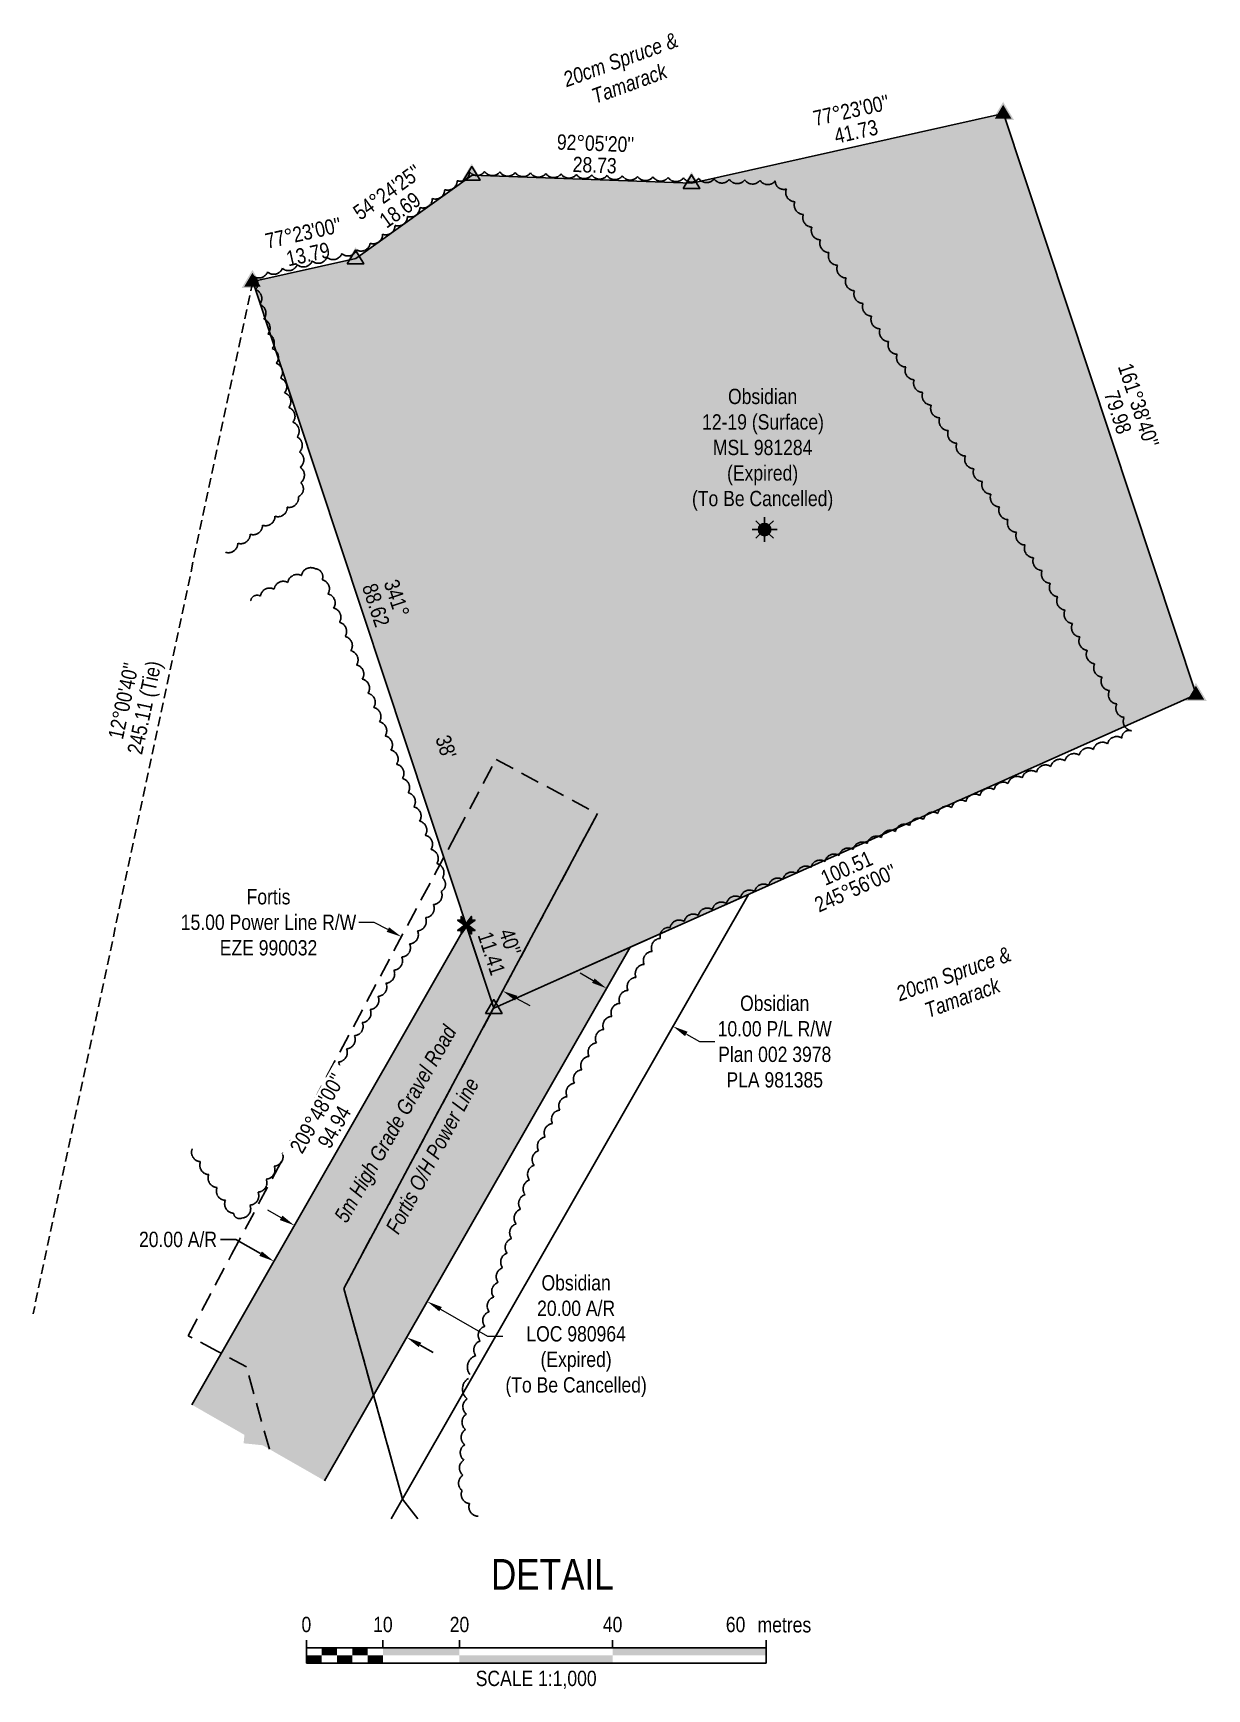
# Model space of a CAD drawing. Extents: x 634602 to 636597, y 5832315 to 5834893.
# Drawn here: x 635831 to 636597, y 5832683 to 5833764 of the extents above; entities that cross this region are included whole.
import ezdxf
from ezdxf.enums import TextEntityAlignment as Align

# ---------------------------------------------------------------- set-up
doc = ezdxf.new("R2010")
doc.units = 0
doc.header["$LTSCALE"] = 5
doc.header["$PDSIZE"] = 0.5
for name, pattern in [('0', [1, 1, 0]), ('foc-FLOWLINE', [3.75, 2.5, -1.25]), ('foc-TIELINE', [1.875, 1.25, -0.625])]:
    doc.linetypes.add(name, pattern=pattern)
doc.layers.get('Defpoints').update_dxf_attribs({"color": 9})
for name, color, linetype in [('AS-POWER', 104, 'foc-POWER'), ('AS-POWER-T', 104, 'Continuous'), ('AS-ROADS', 254, 'Continuous'), ('C-RW', 13, 'Continuous'), ('C-WS-S', 13, 'Continuous'), ('DETAIL-T', 7, 'Continuous'), ('F-EZE', 190, 'foc-FLOWLINE'), ('L-BD', 7, 'Continuous'), ('L-MON', 1, 'Continuous'), ('L-TIE', 7, 'foc-TIELINE'), ('oil_and_gas_wells_pt', 7, 'Continuous'), ('P-PROPOSED', 10, 'Continuous'), ('P-PROPOSED-H', 21, 'Continuous'), ('P-TXT', 4, 'Continuous'), ('T-BUSH', 110, '0'), ('T-BUSH-T', 110, 'Continuous')]:
    doc.layers.add(name, color=color, linetype=linetype)
for name, color, linetype, lineweight in [('C-AR-T', 13, 'Continuous', 9), ('C-RW-T', 13, 'Continuous', 9), ('C-WS-T', 13, 'Continuous', 9), ('F-EZE-T', 190, 'Continuous', 9), ('T-TEXT', 48, 'Continuous', 18)]:
    doc.layers.add(name, color=color, linetype=linetype, lineweight=lineweight)
doc.styles.add('80', font='ARIALN.TTF', dxfattribs={"height": 10})
doc.styles.add('80CG', font='ARIALN.TTF', dxfattribs={"height": 10})
doc.styles.add('80L', font='ARIALN.TTF', dxfattribs={"height": 10})
doc.styles.add('80LS', font='ARIALNI.TTF', dxfattribs={"height": 10})
doc.styles.add('foc-LtypeFont', font='ARIALN.TTF', dxfattribs={"height": 7.35})
doc.linetypes.add('foc-POWER', pattern='A,6,-1,["P",foc-LtypeFont,S=0.2,R=0,X=-0.625,Y=-0.75],-1.24,4', length=12.24)
doc.dimstyles.new('Compass 5 000', dxfattribs={"dimscale": 5, "dimtxt": 9, "dimasz": 2, "dimexe": 0.2, "dimexo": 0.0625, "dimgap": 0.5, "dimtad": 0, "dimtih": 1, "dimtoh": 1, "dimzin": 0, "dimdsep": 46, "dimtxsty": '80CG', "dimcen": 0.1, "dimse1": 1, "dimse2": 1, "dimclrd": 256, "dimclrt": 256, "dimaunit": 1, "dimadec": 4, "dimazin": 0, "dimtfac": 0.06, "dimtofl": 0, "dimtmove": 0, "dimatfit": 1, "dimfxl": 0.2, "dimtolj": 1, "dimtzin": 0, "dimlwd": -1, "dimarcsym": 0})

# ---------------------------------------------------------------- blocks, each defined once
blk = doc.blocks.new('*D601')
at = {"layer": 'C-RW-T', "transparency": 16777216}
for p, q in [((636196.7, 5833145.6), (636188.1, 5833150.6)), ((636257.5, 5833110.8), (636266.1, 5833105.8)), ((636266.1, 5833105.8), (636276.1, 5833105.8))]:
    blk.add_line(p, q, dxfattribs=at)
for points in [[(636197.6, 5833147), (636195.9, 5833144.2), (636205.4, 5833140.6)], [(636258.3, 5833112.3), (636256.6, 5833109.4), (636248.8, 5833115.8)]]:
    blk.add_solid(points, dxfattribs=at)
at = {"layer": 'Defpoints', "color": 0, "transparency": 16777216}
for p in [(636248.8, 5833115.8), (636174.8, 5833087.2), (636218.2, 5833062.4)]:
    blk.add_point(p, dxfattribs=at)
at = {"layer": 'C-RW-T', "transparency": 16777216, "insert": (636315.2, 5833105.8), "char_height": 10, "attachment_point": 5, "style": '80CG'}
blk.add_mtext('\\A1;Obsidian\\P10.00 P/L R/W\\PPlan 002 3978\\PPLA 981385', dxfattribs=at)
blk = doc.blocks.new('*D602')
at = {"layer": 'Defpoints', "color": 0, "transparency": 16777216}
for p in [(636031.9, 5833038.9), (636118.7, 5832989.2), (635988.1, 5832962.4)]:
    blk.add_point(p, dxfattribs=at)
at = {"layer": 'P-TXT', "transparency": 16777216}
for p, q in [((635963.2, 5832976.6), (635953.2, 5832976.6)), ((635979.4, 5832967.4), (635963.2, 5832976.6)), ((636083.6, 5832907.7), (636092.2, 5832902.8))]:
    blk.add_line(p, q, dxfattribs=at)
for points in [[(635980.3, 5832968.8), (635978.6, 5832965.9), (635988.1, 5832962.4)], [(636084.4, 5832909.2), (636082.7, 5832906.3), (636074.9, 5832912.7)]]:
    blk.add_solid(points, dxfattribs=at)
at = {"layer": 'P-TXT', "transparency": 16777216, "insert": (635925.5, 5832976.6), "char_height": 10, "attachment_point": 5, "style": '80CG'}
blk.add_mtext('\\A1;20.00 A/R', dxfattribs=at)
blk = doc.blocks.new('GAS')
h = blk.add_hatch(color=255)
h.dxf.hatch_style = 1
edge = h.paths.add_edge_path()
edge.add_arc((0, 0), 0.9, 0, 360)
for p, q in [((-0.81, 0), (-1.62, 0)), ((-0.57, 0.57), (-1.14, 1.14)), ((0, 0.81), (0, 1.62)), ((0.57, 0.57), (1.14, 1.14)), ((1.62, 0), (0.81, 0)), ((-0.57, -0.57), (-1.14, -1.14)), ((0, -0.81), (0, -1.62)), ((1.14, -1.14), (0.57, -0.57))]:
    blk.add_line(p, q)
blk.add_circle((0, 0), 0.8)
blk = doc.blocks.new('STRIA')
blk.add_hatch(color=255).paths.add_polyline_path([(-0.04, 1.52), (-1.47, -0.87), (1.39, -0.87)])
blk = doc.blocks.new('STRIAA')
blk.add_blockref('STRIA', (0, 0))
blk = doc.blocks.new('STRIB')
at = {"color": 1}
blk.add_solid([(-1.12, -0.67), (-0.04, 1.13), (1.04, -0.67)], dxfattribs=at)
blk = doc.blocks.new('STRIBB')
blk.add_blockref('STRIB', (0, 0))
blk = doc.blocks.new('STRICC')
for name in ['STRIAA', 'STRIBB']:
    blk.add_blockref(name, (0, 0))
blk = doc.blocks.new('fdspike')
blk.add_blockref('STRICC', (0, 0))
blk = doc.blocks.new('TRIA')
blk.add_hatch(color=255).paths.add_polyline_path([(-0.04, 1.52), (-1.47, -0.87), (1.39, -0.87)])
blk = doc.blocks.new('TRIAA')
blk.add_blockref('TRIA', (0, 0))
blk = doc.blocks.new('TRIB')
at = {"color": 1}
blk.add_lwpolyline([(-1.12, -0.67), (-0.04, 1.13), (1.04, -0.67)], close=True, dxfattribs=at)
blk = doc.blocks.new('TRIBB')
blk.add_blockref('TRIB', (0, 0))
blk = doc.blocks.new('TRICC')
for name in ['TRIAA', 'TRIBB']:
    blk.add_blockref(name, (0, 0))
blk = doc.blocks.new('plspike')
blk.add_blockref('TRICC', (0, 0))
blk = doc.blocks.new('TEMP')
h = blk.add_hatch(color=255)
h.dxf.hatch_style = 1
h.paths.add_polyline_path([(0, 0.25), (-0.67, 1.15), (-0.67, 0.67), (-1.15, 0.67), (-0.25, 0), (-1.15, -0.67), (-0.67, -0.67), (-0.67, -1.15), (0, -0.25), (0.67, -1.15), (0.67, -0.67), (1.15, -0.67), (0.25, 0), (1.15, 0.67), (0.67, 0.67), (0.67, 1.15)])
h.paths.add_polyline_path([(0.57, 0.85), (0.57, 0.57), (0.85, 0.57), (0.08, 0), (0.85, -0.57), (0.57, -0.57), (0.57, -0.85), (0, -0.08), (-0.57, -0.85), (-0.57, -0.57), (-0.85, -0.57), (-0.08, 0), (-0.85, 0.57), (-0.57, 0.57), (-0.57, 0.85), (0, 0.08)], flags=16)
h = blk.add_hatch(color=1)
h.dxf.hatch_style = 1
h.paths.add_polyline_path([(0, 0.08), (-0.57, 0.85), (-0.57, 0.57), (-0.85, 0.57), (-0.08, 0), (-0.85, -0.57), (-0.57, -0.57), (-0.57, -0.85), (0, -0.08), (0.57, -0.85), (0.57, -0.57), (0.85, -0.57), (0.08, 0), (0.85, 0.57), (0.57, 0.57), (0.57, 0.85)])
at = {"color": 1}
for p, q in [((-0.08, 0), (0.08, 0)), ((0, 0.08), (0, -0.08))]:
    blk.add_line(p, q, dxfattribs=at)
at = {"color": 255, "flags": 128}
blk.add_lwpolyline([(-0.25, 0), (-1.15, 0.67), (-0.67, 0.67), (-0.67, 1.15), (0, 0.25), (0.67, 1.15), (0.67, 0.67), (1.15, 0.67), (0.25, 0), (1.15, -0.67), (0.67, -0.67), (0.67, -1.15), (0, -0.25), (-0.67, -1.15), (-0.67, -0.67), (-1.15, -0.67)], close=True, dxfattribs=at)
at = {"color": 1, "flags": 128}
blk.add_lwpolyline([(-0.08, 0), (-0.85, 0.57), (-0.57, 0.57), (-0.57, 0.85), (0, 0.08), (0.57, 0.85), (0.57, 0.57), (0.85, 0.57), (0.08, 0), (0.85, -0.57), (0.57, -0.57), (0.57, -0.85), (0, -0.08), (-0.57, -0.85), (-0.57, -0.57), (-0.85, -0.57)], close=True, dxfattribs=at)
blk = doc.blocks.new('*D603')
at = {"layer": 'Defpoints', "color": 0, "transparency": 16777216}
for p in [(636086.1, 5833201.9), (636071.4, 5833174.3), (636152.3, 5833166.5)]:
    blk.add_point(p, dxfattribs=at)
at = {"layer": 'F-EZE-T', "transparency": 16777216}
for p, q in [((636053.7, 5833183.7), (636043.7, 5833183.7)), ((636062.6, 5833179), (636053.7, 5833183.7)), ((636146.4, 5833134.2), (636155.2, 5833129.5))]:
    blk.add_line(p, q, dxfattribs=at)
for points in [[(636063.3, 5833180.5), (636061.8, 5833177.5), (636071.4, 5833174.3)], [(636147.2, 5833135.7), (636145.6, 5833132.7), (636137.6, 5833138.9)]]:
    blk.add_solid(points, dxfattribs=at)
at = {"layer": 'F-EZE-T', "transparency": 16777216, "insert": (635984.6, 5833183.7), "char_height": 10, "attachment_point": 5, "style": '80CG'}
blk.add_mtext('\\A1;Fortis\\P15.00 Power Line R/W\\PEZE 990032', dxfattribs=at)
blk = doc.blocks.new('*D616')
at = {"layer": 'C-AR-T', "transparency": 16777216}
for p, q in [((635992.8, 5832990.7), (635984.2, 5832995.7)), ((636096.9, 5832931.1), (636127.6, 5832913.5)), ((636127.6, 5832913.5), (636137.6, 5832913.5))]:
    blk.add_line(p, q, dxfattribs=at)
for points in [[(635993.7, 5832992.2), (635992, 5832989.3), (636001.5, 5832985.8)], [(636097.8, 5832932.5), (636096.1, 5832929.7), (636088.3, 5832936.1)]]:
    blk.add_solid(points, dxfattribs=at)
at = {"layer": 'Defpoints', "color": 0, "transparency": 16777216}
for p in [(636013.1, 5833006), (636099.9, 5832956.3), (636088.3, 5832936.1)]:
    blk.add_point(p, dxfattribs=at)
at = {"layer": 'C-AR-T', "transparency": 16777216, "insert": (636185.5, 5832913.5), "char_height": 10, "attachment_point": 5, "style": '80CG'}
blk.add_mtext('\\A1;Obsidian\\P20.00 A/R\\PLOC 980964\\P(Expired)\\P{\\A0;(To Be Cancelled)}', dxfattribs=at)
blk = doc.blocks.new('*U435')
at = {"color": 0}
for p, q in [((-150, 0), (-150, 15)), ((-100, 10), (-100, 15)), ((-50, 10), (-50, 15)), ((50, 10), (50, 15)), ((150.2, 0), (150.2, 15)), ((-150, 10), (150.2, 10)), ((-150, 0), (150.2, 0))]:
    blk.add_line(p, q, dxfattribs=at)
for points in [[(-150, 5), (-140, 5), (-150, 0), (-140, 0)], [(-140, 10), (-130, 10), (-140, 5), (-130, 5)], [(-130, 5), (-120, 5), (-130, 0), (-120, 0)], [(-120, 10), (-110, 10), (-120, 5), (-110, 5)], [(-110, 5), (-100, 5), (-110, 0), (-100, 0)], [(-100, 10), (-50, 10), (-100, 5), (-50, 5)], [(-50, 5), (50, 5), (-50, 0), (50, 0)], [(50, 10), (150.2, 10), (50, 5), (150.2, 5)]]:
    blk.add_solid(points, dxfattribs=at)
at = {"color": 0, "style": '80'}
blk.add_text('metres', height=10, dxfattribs=at).set_placement((162.2, 20), align=Align.CENTER)
at = {"color": 0, "char_height": 10, "style": '80'}
for s, insert, attachment_point in [('0', (-150, 30.2), 2), ('10', (-100, 30.2), 2), ('20', (-50, 30.2), 2), ('40', (50, 30.2), 2), ('60', (136.7, 30.2), 3), ('SCALE 1:1,000', (0.1, -5), 2)]:
    blk.add_mtext(s, dxfattribs=dict(at, insert=insert, attachment_point=attachment_point))

msp = doc.modelspace()

# ---------------------------------------------------------------- hatches: boundary and pattern name
at = {"layer": 'P-PROPOSED-H'}
h = msp.add_hatch(color=256, dxfattribs=at)
h.dxf.hatch_style = 1
h.paths.add_polyline_path([(636131.753, 5833127.684), (635974.306, 5833602.232), (636041.581, 5833617.291), (636117.536, 5833671.657), (636261.063, 5833666.42), (636464.606, 5833711.982), (636590.491, 5833332.562)])
h = msp.add_hatch(color=256, dxfattribs=at)
h.dxf.hatch_style = 1
h.paths.add_polyline_path([(635934.489, 5832868.727), (636021.237, 5832819.045), (636220.768, 5833167.439), (636131.753, 5833127.684), (636113.796, 5833181.809)])

# ---------------------------------------------------------------- linework, layer by layer
at = {"layer": 'AS-POWER', "flags": 128}
for points in [[(636033.767, 5832944.63), (636139.662, 5833142.823), (636199.441, 5833254.715)], [(636033.767, 5832944.63), (636072.201, 5832807.034), (636082.076, 5832794.204)]]:
    msp.add_lwpolyline(points, dxfattribs=at)
at = {"layer": 'AS-ROADS', "const_width": 24.992, "flags": 128}
msp.add_lwpolyline([(636229.826, 5833351.692), (636203.556, 5833278.937), (636139.381, 5833175.367), (636080.676, 5833070.467), (636010.121, 5832942.482), (635985.251, 5832885.717), (635980.761, 5832842.226)], dxfattribs=at)
at = {"layer": 'C-RW', "flags": 128}
msp.add_lwpolyline([(636021.237, 5832819.045), (636220.768, 5833167.439), (636298.165, 5833202.006), (636064.611, 5832794.204)], dxfattribs=at)
at = {"layer": 'F-EZE'}
msp.add_lwpolyline([(635985.153, 5832839.711), (635970.131, 5832893.488), (635951.174, 5832903.617), (635932.186, 5832913.763), (635960.481, 5832966.713), (636107.202, 5833241.319), (636133.256, 5833290.082), (636199.441, 5833254.715), (636139.662, 5833142.823), (636033.767, 5832944.63), (636052.18, 5832878.702), (636071.066, 5832811.1), (636072.201, 5832807.034), (636082.076, 5832794.204)], dxfattribs=at)
at = {"layer": 'L-TIE'}
msp.add_line((635974.306, 5833602.232), (635830.869, 5832928.072), dxfattribs=at)
at = {"layer": 'oil_and_gas_wells_pt'}
msp.add_point((636308.601, 5833440.215), dxfattribs=at)
at = {"layer": 'P-PROPOSED', "flags": 128}
for points in [[(636131.753, 5833127.684), (635974.306, 5833602.232), (636041.581, 5833617.291), (636117.536, 5833671.657), (636261.063, 5833666.42), (636464.606, 5833711.982), (636590.491, 5833332.562), (636131.753, 5833127.684)], [(636021.237, 5832819.045), (636220.768, 5833167.439), (636131.753, 5833127.684), (636113.796, 5833181.809), (635934.489, 5832868.727)]]:
    msp.add_lwpolyline(points, dxfattribs=at)
at = {"layer": 'T-BUSH', "flags": 128}
for points in [[(635956.447, 5833425.407, 0.52056705), (635964.53, 5833431.289, 0.52056705), (635972.613, 5833437.171, 0.52056705), (635980.696, 5833443.053, 0.52056705), (635988.78, 5833448.934, 0.52056705), (635996.863, 5833454.816, 0.52056705), (636004.116, 5833461.62, 0.52056705), (636005.653, 5833470.908, 0.52056705), (636005.25, 5833480.897, 0.52056705), (636004.847, 5833490.885, 0.52056705), (636003.244, 5833500.683, 0.52056705), (636000.533, 5833510.306, 0.52056705), (635997.822, 5833519.928, 0.52056705), (635995.111, 5833529.55, 0.52056705), (635992.4, 5833539.172, 0.52056705), (635989.689, 5833548.794, 0.52056705), (635986.978, 5833558.416, 0.52056705), (635984.267, 5833568.038, 0.52056705), (635981.556, 5833577.661, 0.52056705), (635978.845, 5833587.283, 0.52056705), (635976.134, 5833596.905, 0.52056705), (635974.276, 5833606.031, 0.52056705), (635983.982, 5833608.426, 0.52056705), (635993.687, 5833610.82, 0.52056705), (636003.393, 5833613.215, 0.52056705), (636013.098, 5833615.61, 0.52056705), (636022.804, 5833618.005, 0.52056705), (636032.51, 5833620.4, 0.52056705), (636042.215, 5833622.794, 0.52056705), (636051.001, 5833627.181, 0.52056705), (636059.114, 5833633.021, 0.52056705), (636067.228, 5833638.861, 0.52056705), (636075.341, 5833644.701, 0.52056705), (636083.455, 5833650.541, 0.52056705), (636091.568, 5833656.381, 0.52056705), (636099.682, 5833662.221, 0.52056705), (636107.795, 5833668.061, 0.52056705), (636115.909, 5833673.901, 0.52056705), (636125.741, 5833674.101, 0.52056705), (636135.732, 5833673.777, 0.52056705), (636145.724, 5833673.453, 0.52056705), (636155.715, 5833673.129, 0.52056705), (636165.707, 5833672.805, 0.52056705), (636175.698, 5833672.481, 0.52056705), (636185.69, 5833672.157, 0.52056705), (636195.681, 5833671.833, 0.52056705), (636205.673, 5833671.509, 0.52056705), (636215.664, 5833671.185, 0.52056705), (636225.656, 5833670.862, 0.52056705), (636235.647, 5833670.538, 0.52056705), (636245.639, 5833670.214, 0.52056705), (636255.63, 5833669.89, 0.52056705), (636265.622, 5833669.566, 0.52056705), (636275.613, 5833669.242, 0.52056705), (636285.605, 5833668.918, 0.52056705), (636295.596, 5833668.594, 0.52056705), (636305.588, 5833668.27, 0.52056705), (636315.579, 5833667.946, 0.52056705), (636322.805, 5833662.635, 0.52056705), (636328.372, 5833654.331, 0.52056705), (636333.939, 5833646.028, 0.52056705), (636339.505, 5833637.725, 0.52056705), (636345.072, 5833629.421, 0.52056705), (636350.639, 5833621.118, 0.52056705), (636356.206, 5833612.814, 0.52056705), (636361.772, 5833604.511, 0.52056705), (636367.339, 5833596.208, 0.52056705), (636372.906, 5833587.904, 0.52056705), (636378.473, 5833579.601, 0.52056705), (636384.039, 5833571.297, 0.52056705), (636389.606, 5833562.994, 0.52056705), (636395.173, 5833554.691, 0.52056705), (636400.74, 5833546.387, 0.52056705), (636406.306, 5833538.084, 0.52056705), (636411.873, 5833529.78, 0.52056705), (636417.44, 5833521.477, 0.52056705), (636423.007, 5833513.174, 0.52056705), (636428.573, 5833504.87, 0.52056705), (636434.14, 5833496.567, 0.52056705), (636439.707, 5833488.263, 0.52056705), (636445.274, 5833479.96, 0.52056705), (636450.84, 5833471.657, 0.52056705), (636456.407, 5833463.353, 0.52056705), (636461.974, 5833455.05, 0.52056705), (636467.541, 5833446.746, 0.52056705), (636473.107, 5833438.443, 0.52056705), (636478.674, 5833430.14, 0.52056705), (636484.241, 5833421.836, 0.52056705), (636489.808, 5833413.533, 0.52056705), (636495.175, 5833405.108, 0.52056705), (636500.002, 5833396.354, 0.52056705), (636504.829, 5833387.599, 0.52056705), (636509.656, 5833378.845, 0.52056705), (636514.483, 5833370.091, 0.52056705), (636519.31, 5833361.337, 0.52056705), (636524.137, 5833352.583, 0.52056705), (636528.964, 5833343.829, 0.52056705), (636533.791, 5833335.075, 0.52056705), (636538.618, 5833326.321, 0.52056705), (636543.445, 5833317.566, 0.52056705), (636548.272, 5833308.812, 0.52056705), (636541.882, 5833304.067, 0.52056705), (636532.6, 5833300.356, 0.52056705), (636523.318, 5833296.645, 0.52056705), (636514.035, 5833292.933, 0.52056705), (636504.753, 5833289.222, 0.52056705), (636495.471, 5833285.511, 0.52056705), (636486.188, 5833281.8, 0.52056705), (636476.906, 5833278.088, 0.52056705), (636467.635, 5833274.351, 0.52056705), (636458.437, 5833270.435, 0.52056705), (636449.239, 5833266.52, 0.52056705), (636440.041, 5833262.604, 0.52056705), (636430.843, 5833258.689, 0.52056705), (636421.645, 5833254.773, 0.52056705), (636412.447, 5833250.857, 0.52056705), (636403.249, 5833246.942, 0.52056705), (636394.051, 5833243.026, 0.52056705), (636384.853, 5833239.11, 0.52056705), (636375.655, 5833235.195, 0.52056705), (636366.457, 5833231.279, 0.52056705), (636357.259, 5833227.363, 0.52056705), (636348.061, 5833223.448, 0.52056705), (636338.863, 5833219.532, 0.52056705), (636329.665, 5833215.617, 0.52056705), (636320.467, 5833211.701, 0.52056705), (636311.269, 5833207.785, 0.52056705), (636302.071, 5833203.87, 0.52056705), (636292.873, 5833199.954, 0.52056705), (636283.675, 5833196.038, 0.52056705), (636274.477, 5833192.123, 0.52056705), (636265.279, 5833188.207, 0.52056705), (636256.081, 5833184.292, 0.52056705), (636246.883, 5833180.376, 0.52056705), (636240.441, 5833173.244, 0.52056705), (636235.163, 5833164.754, 0.52056705), (636229.885, 5833156.264, 0.52056705), (636224.607, 5833147.774, 0.52056705), (636219.329, 5833139.285, 0.52056705), (636214.051, 5833130.795, 0.52056705), (636208.773, 5833122.305, 0.52056705), (636203.495, 5833113.815, 0.52056705), (636198.719, 5833105.033, 0.52056705), (636193.943, 5833096.251, 0.52056705), (636189.166, 5833087.469, 0.52056705), (636184.39, 5833078.687, 0.52056705), (636179.614, 5833069.905, 0.52056705), (636174.837, 5833061.123, 0.52056705), (636170.061, 5833052.341, 0.52056705), (636165.285, 5833043.56, 0.52056705), (636160.956, 5833034.59, 0.52056705), (636158.027, 5833025.032, 0.52056705), (636155.097, 5833015.474, 0.52056705), (636152.168, 5833005.916, 0.52056705), (636149.239, 5832996.358, 0.52056705), (636146.31, 5832986.8, 0.52056705), (636143.38, 5832977.242, 0.52056705), (636140.451, 5832967.684, 0.52056705), (636137.522, 5832958.126, 0.52056705), (636134.593, 5832948.568, 0.52056705), (636131.663, 5832939.01, 0.52056705), (636128.734, 5832929.452, 0.52056705), (636125.805, 5832919.894, 0.52056705), (636122.876, 5832910.336, 0.52056705), (636119.946, 5832900.778, 0.52056705), (636116.154, 5832888.403, 0.52056705)], [(635934.8, 5833035.828, 0.52056705), (635940.203, 5833027.417, 0.52056705), (635945.605, 5833019.006, 0.52056705), (635951.008, 5833010.595, 0.52056705), (635956.411, 5833002.184, 0.52056705), (635961.814, 5832993.773, 0.52056705), (635967.182, 5832990.578, 0.52056705), (635972.472, 5832999.061, 0.52056705), (635977.762, 5833007.543, 0.52056705), (635983.052, 5833016.025, 0.52056705), (635988.342, 5833024.508, 0.52056705), (635993.632, 5833032.99, 0.52056705), (635998.922, 5833041.473, 0.52056705), (636004.212, 5833049.955, 0.52056705), (636009.502, 5833058.437, 0.52056705), (636014.792, 5833066.92, 0.52056705), (636020.039, 5833075.429, 0.52056705), (636025.198, 5833083.991, 0.52056705), (636030.358, 5833092.554, 0.52056705), (636035.517, 5833101.116, 0.52056705), (636040.676, 5833109.679, 0.52056705), (636045.835, 5833118.241, 0.52056705), (636050.994, 5833126.804, 0.52056705), (636056.154, 5833135.366, 0.52056705), (636061.313, 5833143.929, 0.52056705), (636066.472, 5833152.492, 0.52056705), (636071.631, 5833161.054, 0.52056705), (636076.791, 5833169.617, 0.52056705), (636081.95, 5833178.179, 0.52056705), (636087.109, 5833186.742, 0.52056705), (636092.268, 5833195.304, 0.52056705), (636097.428, 5833203.867, 0.52056705), (636098.219, 5833212.777, 0.52056705), (636094.479, 5833222.047, 0.52056705), (636090.738, 5833231.318, 0.52056705), (636086.997, 5833240.588, 0.52056705), (636083.257, 5833249.859, 0.52056705), (636079.516, 5833259.129, 0.52056705), (636075.775, 5833268.4, 0.52056705), (636072.035, 5833277.67, 0.52056705), (636068.294, 5833286.941, 0.52056705), (636064.553, 5833296.211, 0.52056705), (636060.813, 5833305.482, 0.52056705), (636057.072, 5833314.752, 0.52056705), (636053.331, 5833324.023, 0.52056705), (636049.591, 5833333.293, 0.52056705), (636045.85, 5833342.564, 0.52056705), (636042.109, 5833351.834, 0.52056705), (636038.368, 5833361.105, 0.52056705), (636034.628, 5833370.375, 0.52056705), (636030.887, 5833379.646, 0.52056705), (636027.146, 5833388.917, 0.52056705), (636023.406, 5833398.187, 0.52056705), (636019.665, 5833407.458, 0.52056705), (636015.118, 5833414.606, 0.52056705), (636006.165, 5833410.159, 0.52056705), (635997.212, 5833405.711, 0.52056705), (635988.259, 5833401.263, 0.52056705), (635979.307, 5833396.816, 0.52056705), (635972.906, 5833393.636, 0.52056705)], [(636121.508, 5832795.888, -0.52056705), (636115.895, 5832804.16, -0.52056705), (636111.036, 5832812.641, -0.52056705), (636111.599, 5832822.622, -0.52056705), (636112.162, 5832832.603, -0.52056705), (636112.724, 5832842.584, -0.52056705), (636113.287, 5832852.564, -0.52056705), (636113.85, 5832862.545, -0.52056705), (636114.412, 5832872.526, -0.52056705), (636115.166, 5832885.888, -0.52056705)]]:
    msp.add_lwpolyline(points, format="xyb", dxfattribs=at)

# ---------------------------------------------------------------- block references
at = {"layer": 'C-WS-S', "xscale": 4.998376149999996, "yscale": 4.998376149999996, "zscale": 4.998376149999996}
msp.add_blockref('GAS', (636308.601, 5833440.215), dxfattribs=at)
at = {"layer": 'DETAIL-T'}
msp.add_blockref('*U435', (636159.319, 5832699.994), dxfattribs=at)
at = {"layer": 'L-MON', "xscale": 4.998376149999996, "yscale": 4.998376149999996, "zscale": 4.998376149999996}
for name, p in [('fdspike', (636464.606, 5833711.982)), ('plspike', (636117.536, 5833671.657)), ('plspike', (636261.096, 5833666.272)), ('plspike', (636041.636, 5833617.042)), ('fdspike', (635974.306, 5833602.232)), ('fdspike', (636590.491, 5833332.562)), ('TEMP', (636113.796, 5833181.809)), ('plspike', (636131.956, 5833127.627))]:
    msp.add_blockref(name, p, dxfattribs=at)

# ---------------------------------------------------------------- texts
at = {"layer": 'AS-POWER-T', "insert": (636060.607, 5832984.008), "char_height": 9.99675, "attachment_point": 1, "rotation": 61.88449, "style": '80L'}
msp.add_mtext_dynamic_manual_height_columns('{\\fArial Narrow|b0|i1|c0|p34;Fortis O/H Power Line}', width=112.46455, gutter_width=49.984, heights=[0], dxfattribs=at)
at = {"layer": 'C-WS-T', "insert": (636260.765, 5833532.172), "char_height": 9.99675, "attachment_point": 1, "style": '80L'}
msp.add_mtext_dynamic_manual_height_columns('\\pi23.93718;Obsidian\\P\\pi7.02589;12-19 (Surface)\\P\\pi14.08362;MSL 981284\\P\\pi23.31323;(Expired)\\P\\pi0.39435;(To Be Cancelled)', width=91.69368, gutter_width=249.919, heights=[0], dxfattribs=at)
at = {"layer": 'DETAIL-T', "color": 3, "insert": (636169.978, 5832757.942), "char_height": 20, "width": 223.85802, "attachment_point": 5, "style": '80CG'}
msp.add_mtext('DETAIL', dxfattribs=at)
at = {"layer": 'L-BD', "style": '80L'}
for s, height, rotation, p in [("77°23'00''", 9.9968, 12.6172, (636365.161, 5833714.052)), ('41.73', 9.9968, 12.6172, (636368.273, 5833700.15)), ("92°05'20''", 9.9968, 357.9105, (636198.143, 5833692.49)), ('28.73', 9.9968, 357.9105, (636197.623, 5833678.254)), ("54°24'25''", 9.9968, 35.5936, (636062.158, 5833660.545)), ('18.69', 9.9968, 35.5936, (636070.449, 5833648.961)), ("77°23'00''", 9.9968, 12.6172, (636007.296, 5833633.946)), ('13.79', 9.9968, 12.6172, (636010.407, 5833620.045)), ("161°38'40''", 9.99675, 288.355, (636552.87, 5833521.347)), ('79.98', 9.9968, 288.355, (636539.35, 5833516.862)), ('88.62', 9.9968, 288.355, (636054.815, 5833390.866)), ('341°', 9.9968, 288.355, (636068.336, 5833395.352)), ("38'", 9.9968, 288.355, (636100.532, 5833298.31)), ('100.51', 9.9968, 24.0661, (636362.172, 5833219.162)), ("245°56'00''", 9.99675, 24.0661, (636367.981, 5833206.155)), ('11.41', 9.9968, 288.355, (636130.278, 5833163.418)), ("40''", 9.9968, 288.355, (636142.442, 5833170.893))]:
    msp.add_text(s, height=height, rotation=rotation, dxfattribs=at).set_placement(p, align=Align.MIDDLE)
at = {"layer": 'L-BD', "insert": (635878.177, 5833297.617), "char_height": 9.99675, "width": 61.15107, "attachment_point": 1, "rotation": 77.988565, "line_spacing_factor": 0.855, "style": '80L'}
msp.add_mtext("\\pi4.07323; 12°00'40''\\P\\pi0.21023;245.11 (Tie)", dxfattribs=at)
at = {"layer": 'T-BUSH-T', "char_height": 9.99675, "width": 78.2192, "attachment_point": 2, "rotation": 20, "style": '80LS'}
for insert in [(636212.782, 5833751.87), (636430.27, 5833154.879)]:
    msp.add_mtext('20cm Spruce &\\PTamarack', dxfattribs=dict(at, insert=insert))

# ---------------------------------------------------------------- dimensions: what is measured, and where the dimension line sits
at = {"layer": 'C-AR-T'}
dim = msp.add_linear_dim(base=(636088.259, 5832936.069), p1=(636013.112, 5833006.008), p2=(636099.86, 5832956.326), angle=330.199594, text='Obsidian\\P20.00 A/R\\PLOC 980964\\P(Expired)\\P{\\A0;(To Be Cancelled)}', dimstyle='Compass 5 000', dxfattribs=at)
dim.commit()
dim.dimension.update_dxf_attribs({"geometry": '*D616', "text_midpoint": (636185.547, 5832913.55), "dimtype": 161})
at = {"layer": 'C-RW-T'}
dim = msp.add_linear_dim(base=(636248.786, 5833115.787), p1=(636174.826, 5833087.222), p2=(636218.2, 5833062.381), angle=330.199594, text='Obsidian\\P10.00 P/L R/W\\PPlan 002 3978\\PPLA 981385', dimstyle='Compass 5 000', dxfattribs=at)
dim.commit()
dim.dimension.update_dxf_attribs({"geometry": '*D601', "text_midpoint": (636315.227, 5833105.847), "dimtype": 161})
at = {"layer": 'F-EZE-T'}
dim = msp.add_aligned_dim(p1=(636152.334, 5833166.542), p2=(636086.144, 5833201.907), distance=31.326, text='Fortis\\P15.00 Power Line R/W\\PEZE 990032', dimstyle='Compass 5 000', dxfattribs=at)
dim.commit()
dim.dimension.update_dxf_attribs({"geometry": '*D603', "text_midpoint": (635984.602, 5833183.703)})

# ---------------------------------------------------------------- next in the draw order: texts
at = {"layer": 'L-BD', "insert": (636023.205, 5833052.57), "char_height": 9.9968, "width": 37.6526, "attachment_point": 2, "rotation": 60.1996, "style": '80L', "bg_fill": 3, "box_fill_scale": 1.15, "bg_fill_color": 256, "bg_fill_true_color": 256, "bg_fill_transparency": 0}
msp.add_mtext('94.94', dxfattribs=at)

# ---------------------------------------------------------------- next in the draw order: texts
at = {"layer": 'L-BD', "insert": (636012.007, 5833061.507), "char_height": 9.99675, "width": 65.88763, "attachment_point": 2, "rotation": 60.1996, "style": '80L', "bg_fill": 3, "box_fill_scale": 1.15, "bg_fill_color": 256, "bg_fill_true_color": 256, "bg_fill_transparency": 0}
msp.add_mtext("209°48'00''", dxfattribs=at)

# ---------------------------------------------------------------- next in the draw order: texts
at = {"layer": 'T-TEXT', "insert": (636026.732, 5832991.306), "char_height": 9.99675, "attachment_point": 1, "rotation": 60.199594, "style": '80L'}
msp.add_mtext_dynamic_manual_height_columns('\\pi0.4489;{\\fArial Narrow|b0|i1|c0|p34;5m High Grade Gravel Road}', width=145.78934, gutter_width=49.984, heights=[0], dxfattribs=at)

# ---------------------------------------------------------------- next in the draw order: dimensions: what is measured, and where the dimension line sits
at = {"layer": 'P-TXT'}
dim = msp.add_linear_dim(base=(635988.127, 5832962.383), p1=(636118.693, 5832989.209), p2=(636031.945, 5833038.891), angle=150.199594, text='20.00 A/R', dimstyle='Compass 5 000', dxfattribs=at)
dim.commit()
dim.dimension.update_dxf_attribs({"geometry": '*D602', "text_midpoint": (635925.498, 5832976.64), "dimtype": 161})

doc.saveas('drawing.dxf')
